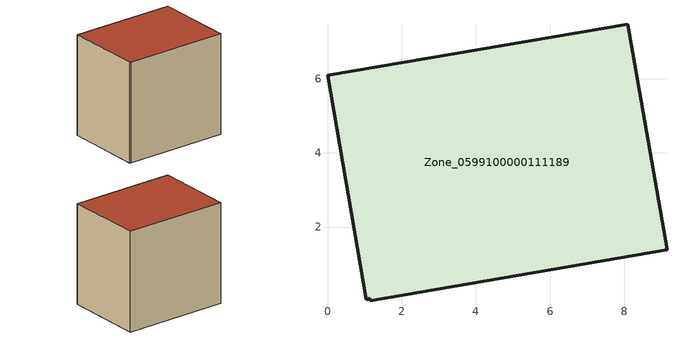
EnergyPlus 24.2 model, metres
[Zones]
Zone_0599100000111189
 floor ground (C_G): 1.14,0.08 1.04,0.04 0,6.09 8.09,7.46 9.15,1.38 1.15,0.02 z0
 wall outside (C_F): 9.15,1.38 8.09,7.46 0,6.09 1.04,0.04 1.14,0.08 1.15,0.02 9.15,1.38 z0:7.93
 roof outside (C_R): 1.04,0.04 1.14,0.08 1.15,0.02 9.15,1.38 8.09,7.46 0,6.09 z7.93
[BUILDING]
Pand.0599100000111189: North Axis=0; Terrain=City; Loads Convergence Tolerance Value=0.04; Temperature Convergence Tolerance Value=0.4; Solar Distribution=FullExterior; Maximum Number of Warmup Days=25; Minimum Number of Warmup Days=1
[Site:Location]
Rotterdam.The.Hague.AP_ZH_NLD Design_Conditions: Latitude=51.96; Longitude=4.45; Time Zone=1; Elevation=-4.5
[SITE:GROUNDTEMPERATURE:BUILDINGSURFACE]
18, 18, 18, 18, 18, 18, 18, 18, 18, 18, 18, 18
[MATERIAL] Thermal Absorptance=0.9; Solar Absorptance=0.7; Visible Absorptance=0.7
Name | Roughness | Thickness | Conductivity | Density | Specific Heat
G.TI.1946-1964 | MediumSmooth | 0.15 | 1 | 540 | 1210
F.TI.1946-1964 | Rough | 0.3 | 0.857143 | 1920 | 840
R.TI.1946-1964 | MediumRough | 0.2 | 0.277778 | 1500 | 1000
[CONSTRUCTION]
C_G: G.TI.1946-1964
C_F: F.TI.1946-1964
C_R: R.TI.1946-1964
[ZONE]
Zone_0599100000111189: Type=1; Multiplier=1; Ceiling Height=Autocalculate; Volume=Autocalculate; Floor Area=autocalculate; Part of Total Floor Area=Yes
[ZONEINFILTRATION:DESIGNFLOWRATE]
Infil_Zone_0599100000111189: Zone or ZoneList or Space or SpaceList=Zone_0599100000111189; Schedule=AlwaysOn; Design Flow Rate Calculation Method=Flow/Area; Flow Rate per Floor Area=0.003; Constant Term Coefficient=1; Temperature Term Coefficient=0; Velocity Term Coefficient=0; Velocity Squared Term Coefficient=0
[HVACTEMPLATE:ZONE:IDEALLOADSAIRSYSTEM]
Zone_0599100000111189: Maximum Heating Supply Air Temperature=50; Minimum Cooling Supply Air Temperature=13; Maximum Heating Supply Air Humidity Ratio=0.0156; Minimum Cooling Supply Air Humidity Ratio=0.0077; Heating Limit=NoLimit; Cooling Limit=NoLimit; Dehumidification Control Type=ConstantSensibleHeatRatio; Cooling Sensible Heat Ratio=0.7; Dehumidification Setpoint=60; Humidification Control Type=None; Humidification Setpoint=30; Outdoor Air Method=None; Outdoor Air Flow Rate per Person=0.00944; Outdoor Air Flow Rate per Zone Floor Area=0; Outdoor Air Flow Rate per Zone=0; Demand Controlled Ventilation Type=None; Outdoor Air Economizer Type=NoEconomizer; Heat Recovery Type=None; Sensible Heat Recovery Effectiveness=0.7; Latent Heat Recovery Effectiveness=0.65
[ZONECONTROL:THERMOSTAT]
ThermostatControl_Zone_0599100000111189: Zone or ZoneList=Zone_0599100000111189; Control Type Schedule=DualSetpointControlType; Control 1=Thermostat_Zone_0599100000111189; Temperature Difference Between Cutout And Setpoint=0
[THERMOSTATSETPOINT:DUALSETPOINT]
Thermostat_Zone_0599100000111189: Heating Setpoint Temperature Schedule=HeatingSetpoint_Zone_0599100000111189; Cooling Setpoint Temperature Schedule=CoolingSetpoint_Zone_0599100000111189
[SCHEDULE:COMPACT]
HeatingSetpoint_Zone_0599100000111189: Through: 12/31, For: AllDays, Until: 24:00, 21
CoolingSetpoint_Zone_0599100000111189: Through: 12/31, For: AllDays, Until: 24:00, 24
DualSetpointControlType: Through: 12/31, For: AllDays, Until: 24:00, 4
AlwaysOn: Through: 12/31, For: AllDays, Until: 24:00, 1
